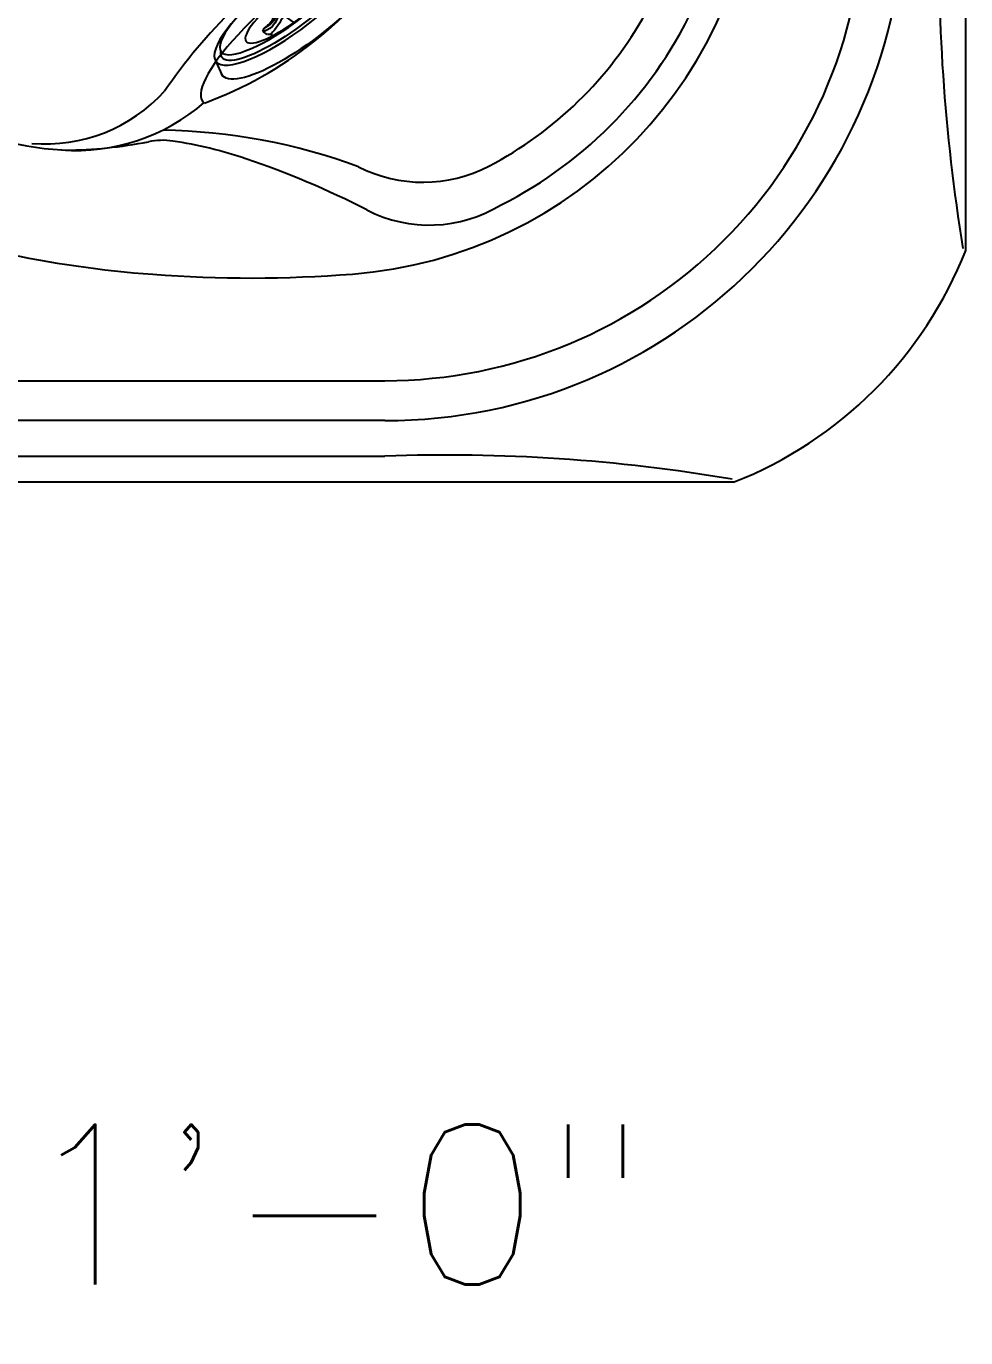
# Model space of a CAD drawing. Extents: x 0 to 78, y -21 to 126.
# Drawn here: x 54.06 to 77.57, y -21.41 to 11.4 of the extents above; entities that cross this region are included whole.
import ezdxf
from ezdxf.enums import TextEntityAlignment as Align

# ---------------------------------------------------------------- set-up
doc = ezdxf.new("R2010")
doc.units = 0
doc.header["$MEASUREMENT"] = 0
doc.layers.add('1', color=4, linetype='Continuous')
doc.layers.add('DIM', color=3, linetype='Continuous')
doc.styles.add('SIMPLEX', font='simplex')

# ---------------------------------------------------------------- blocks, each defined once
blk = doc.blocks.new('2014RJ4')
at = {"layer": '1', "color": 4, "linetype": 'Continuous'}
for p, q in [((-2.41, 1.063), (-2.495, 0.685)), ((-0.348, 0.934), (-0.381, 1.025)), ((0.377, 1.134), (0.341, 1.022)), ((0.341, 1.021), (0.367, 0.938)), ((2.495, 0.685), (2.41, 1.063)), ((-0.304, 0.668), (-0.359, 0.817)), ((0.367, 0.938), (0.278, 0.667)), ((0.895, 0.713), (0.911, 0.764)), ((0.981, 0.817), (1.017, 0.928))]:
    blk.add_line(p, q, dxfattribs=at)
at = {"layer": '1', "color": 4, "linetype": 'Continuous', "flags": 128}
blk.add_lwpolyline([(0.91, 0.763), (0.945, 0.789), (0.98, 0.815)], dxfattribs=at)
at = {"layer": '1', "color": 4, "linetype": 'Continuous'}
for centre, radius, start, end in [((-0.201, -0.743), 1.843, 98.9519, 111.7688), ((-0.52, 0.409), 0.602, 91.2045, 123.7518), ((-0.877, 1.074), 0.507, 309.8908, 351.4252), ((-0.532, 0.972), 0.0389, 347.1762, 91.2045), ((-0.466, 0.987), 0.0929, 24.2948, 103.2341), ((0.414, 1.119), 0.0387, 78.927, 158.6482), ((0.834, 1.456), 0.558, 215.2902, 289.05), ((-0.133, -0.593), 1.836, 70.2427, 72.4413), ((0.763, 1.31), 0.34, 212.3313, 273.136), ((0.325, 0.781), 0.389, 58.3505, 65.3097), ((0.879, 1.529), 0.544, 229.9822, 274.3678), ((0.923, 0.835), 0.152, 82.2549, 90.7231), ((0.725, 0.239), 0.778, 69.6423, 73.6926), ((-0.817, 0.784), 0.196, 109.7291, 196.3544), ((-0.796, 0.823), 0.104, 123.7518, 200.5903), ((-0.726, 0.85), 0.179, 200.5903, 232.9805), ((-0.891, 1.054), 0.408, 297.6448, 347.1762), ((-0.593, 0.897), 0.248, 297.3263, 8.6743), ((1.261, 2.79), 2.056, 244.2244, 260.2168), ((0.649, 3.405), 2.438, 273.136, 276.823), ((0.976, 0.933), 0.0405, 353.4523, 61.08)]:
    blk.add_arc(centre, radius, start, end, dxfattribs=at)
blk.add_ellipse((0, 1.062), major_axis=(-2.41, -0.001), ratio=0.276704, dxfattribs=at)
at = {"layer": '1', "color": 3, "linetype": 'Continuous'}
for centre, major_axis, ratio in [((0.004, 1.178), (-2.158, 0), 0.257713), ((-0.004, 1.002), (-1.51, 0), 0.241168)]:
    blk.add_ellipse(centre, major_axis=major_axis, ratio=ratio, dxfattribs=at)
blk.add_ellipse((0.002, 1.048), major_axis=(-2.227, 0), ratio=0.254995, start_param=6.03104, end_param=9.672722, dxfattribs=at)
at = {"layer": '1', "color": 4, "linetype": 'Continuous'}
blk.add_ellipse((-0.002, 0.674), major_axis=(-2.497, -0.01), ratio=0.270096, start_param=6.167649, end_param=9.544442, dxfattribs=at)
blk = doc.blocks.new('2018 PRODIGY HL')
at = {"layer": '1', "color": 3, "linetype": 'Continuous'}
for p, q in [((55.345, 8.301), (55.345, 8.307)), ((44.959, 2.535), (62.965, 2.535)), ((62.965, 1.535), (43.447, 1.535)), ((43.447, 0.649), (62.965, 0.649))]:
    blk.add_line(p, q, dxfattribs=at)
at = {"layer": '1', "color": 4, "linetype": 'Continuous'}
blk.add_lwpolyline([(71.705, 84.07), (5.725, 84.07, 0.207926), (-0.07, 78.275), (-0.07, 5.795, 0.207717), (5.725, 0), (71.705, 0, 0.207968), (77.5, 5.795), (77.5, 78.275, 0.207956)], format="xyb", close=True, dxfattribs=at)
at = {"layer": '1', "color": 3, "linetype": 'Continuous'}
for centre, radius, start, end in [((61.302, 16.188), 11.018, 274.4265, 358.1487), ((62.965, 14.535), 12, 269.9999, 0.0001), ((62.965, 14.535), 13, 270.0001, 359.9999), ((121.809, 13.165), 44.978, 178.2542, 189.3662), ((69.176, 1.712), 14.231, 123.6759, 145.4608), ((54.983, 18.871), 10.01, 290.2925, 326.2701), ((61.106, 16.395), 10.594, 296.7374, 335.7787), ((61.102, 16.398), 9.6, 297.7416, 330.8458), ((54.472, 12.486), 4.027, 265.2133, 317.7721), ((55.502, 17.359), 9.073, 243.9209, 266.0658), ((55.219, 13.251), 4.955, 266.0658, 310.6482), ((57.398, 6.753), 1.796, 81.5489, 101.1814), ((57.185, -5.994), 14.796, 69.7605, 89.0978), ((54.902, 19.378), 11.074, 270.3626, 281.1814), ((56.119, -1.856), 10.499, 71.311, 81.5489), ((52.371, -12.937), 22.197, 62.8065, 71.311), ((63.924, 11.067), 3.567, 242.9889, 297.4912), ((64.081, 9.856), 3.428, 242.8065, 301.5063), ((59.273, 33.366), 28.249, 250.091, 265.7119), ((59.617, 37.956), 32.852, 265.7119, 274.4265), ((64.468, -42.318), 42.993, 80.3763, 92.0033)]:
    blk.add_arc(centre, radius, start, end, dxfattribs=at)
blk.add_ellipse((60.917, 11.598), major_axis=(-2.505, -2.085), ratio=0.251818, start_param=2.919074, end_param=6.331427, dxfattribs=at)
at = {"layer": '1', "color": 1, "linetype": 'Continuous', "xscale": -1, "rotation": 37.59387336072446}
blk.add_blockref('2014RJ4', (61.299, 11.149), dxfattribs=at)

msp = doc.modelspace()

# ---------------------------------------------------------------- block references
at = {"layer": '1'}
msp.add_blockref('2018 PRODIGY HL', (0.07, 0), dxfattribs=at)

# ---------------------------------------------------------------- texts
at = {"layer": 'DIM', "style": 'SIMPLEX'}
msp.add_text('SCALE: 1/4" = 1\'-0"', height=4, dxfattribs=at).set_placement((39.763, -20.078), align=Align.CENTER)

doc.saveas('drawing.dxf')
